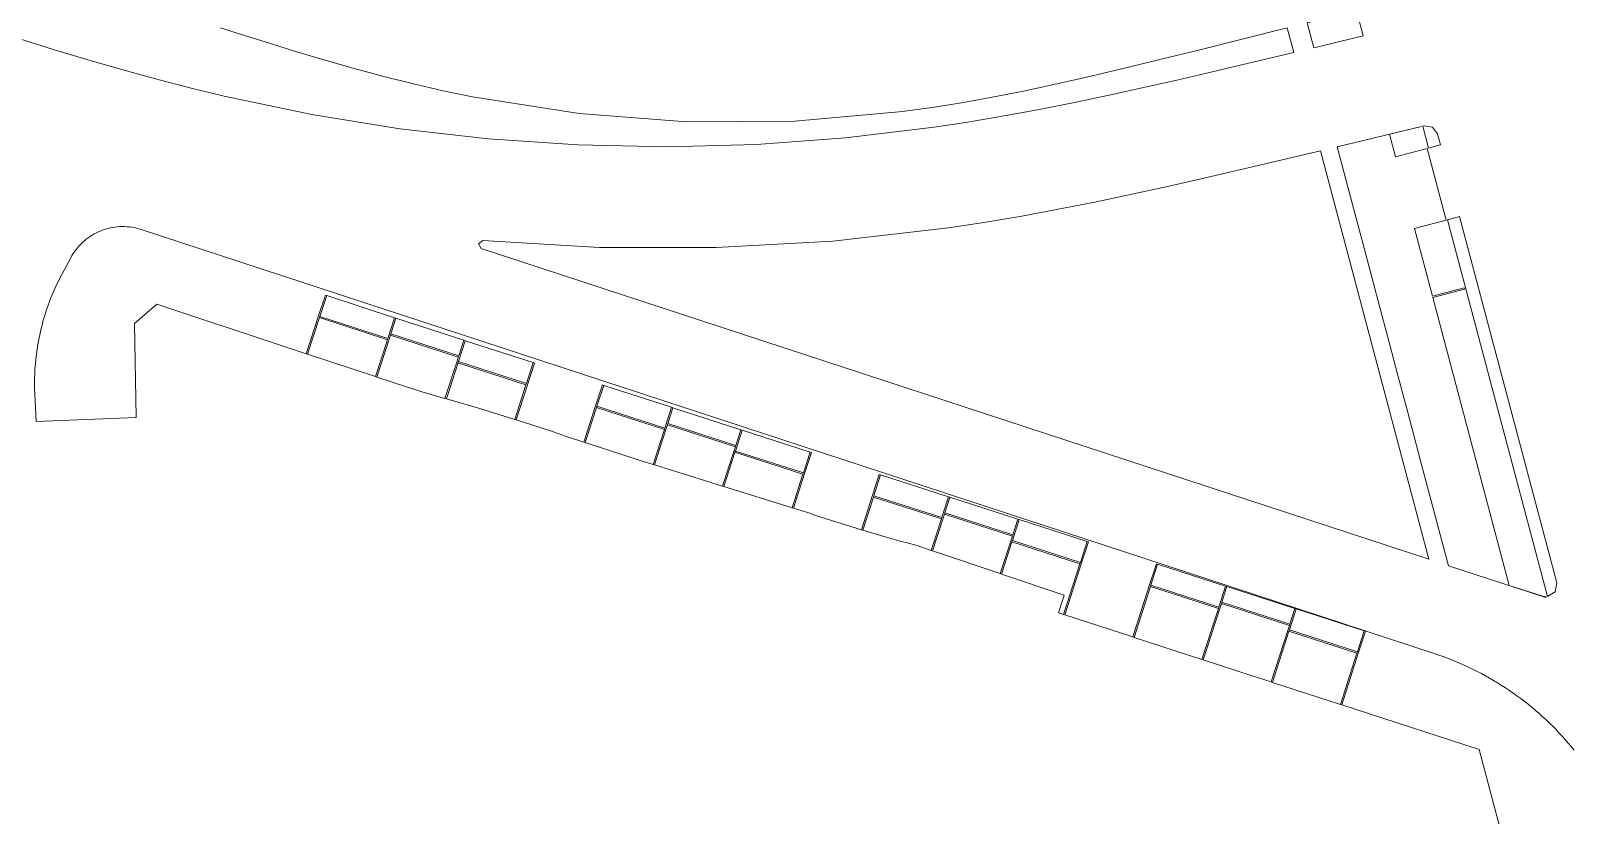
# Model space of a CAD drawing. Header units: metres. Extents: x 105146 to 106170, y 111783 to 118163.
# Drawn here: x 105249 to 105361.3, y 112748.6 to 112805.7 of the extents above; entities that cross this region are included whole.
import ezdxf

# ---------------------------------------------------------------- set-up
doc = ezdxf.new("R2010")
doc.units = ezdxf.units.M
doc.layers.add('20-EP-ZONA-DURA', color=253, linetype='CONTINUOUS', lineweight=13)
doc.layers.add('20-EP-ZONA-VERDE', color=84, linetype='CONTINUOUS', lineweight=13)

msp = doc.modelspace()

# ---------------------------------------------------------------- linework, layer by layer
at = {"layer": '20-EP-ZONA-DURA'}
for points in [[(105346.0061, 112805.3079), (105342.4062, 112804.4481), (105341.9234, 112806.2661), (105345.5129, 112807.1652), (105346.0061, 112805.3079)], [(105347.9069, 112798.1501), (105348.3435, 112796.5063), (105350.663, 112797.1223), (105352.049, 112791.9033), (105349.7295, 112791.2873), (105351.0385, 112786.3581), (105353.358, 112786.9741), (105353.3836, 112786.8775), (105351.0641, 112786.2615), (105356.6275, 112765.3119), (105359.0799, 112764.5205), (105359.3311, 112764.4817), (105359.3398, 112764.4488), (105359.3257, 112764.4484), (105359.2654, 112764.4513), (105359.2054, 112764.4588), (105359.1446, 112764.4712), (105359.0807, 112764.4894), (105352.2129, 112766.741), (105350.2801, 112774.0189), (105349.2521, 112777.8903), (105348.4809, 112780.7939), (105347.9669, 112782.7295), (105347.1957, 112785.6331), (105346.1677, 112789.5045), (105344.1115, 112797.2473), (105350.241, 112798.7115), (105347.9069, 112798.1501)], [(105274.9325, 112783.1775), (105274.0565, 112780.51), (105269.1181, 112782.1396), (105269.9919, 112784.7999), (105274.9325, 112783.1775)], [(105275.5577, 112784.7609), (105275.1866, 112783.6197), (105275.1557, 112783.5247), (105280.1009, 112781.9167), (105280.0081, 112781.6313), (105279.1246, 112778.9143), (105277.3591, 112779.4201), (105274.1639, 112780.4745), (105275.0585, 112783.2409), (105275.5577, 112784.7609)], [(105280.5979, 112783.1221), (105280.1074, 112781.6022), (105280.0767, 112781.5071), (105285.0255, 112779.9103), (105284.2103, 112777.3837), (105281.4881, 112778.2371), (105279.2339, 112778.883), (105280.1031, 112781.6005), (105280.5979, 112783.1221)], [(105295.1129, 112776.6547), (105294.2931, 112774.1136), (105293.3541, 112774.4061), (105289.6941, 112775.5977), (105289.3446, 112775.7119), (105290.1642, 112778.2516), (105295.1129, 112776.6547)], [(105300.1853, 112775.1221), (105299.3511, 112772.5375), (105294.3886, 112774.0838), (105295.2387, 112776.7187), (105295.3301, 112777.0045), (105300.2775, 112775.4077), (105300.1853, 112775.1221)], [(105305.1985, 112773.3995), (105304.4117, 112770.9607), (105299.4466, 112772.5078), (105300.2498, 112774.9963), (105305.1985, 112773.3995)], [(105315.2843, 112770.1445), (105314.5467, 112767.853), (105313.5091, 112768.2021), (105312.6971, 112768.4401), (105312.2591, 112768.5241), (105310.9491, 112768.9051), (105309.5587, 112769.335), (105310.3354, 112771.7411), (105315.2843, 112770.1445)], [(105320.3585, 112768.6113), (105319.5685, 112766.1633), (105314.6415, 112767.8211), (105315.4099, 112770.2085), (105315.502, 112770.4939), (105320.4507, 112768.8967), (105320.3585, 112768.6113)], [(105325.3715, 112766.8887), (105324.1787, 112763.1915), (105323.8061, 112763.3125), (105324.2143, 112764.6001), (105319.6633, 112766.1314), (105320.4228, 112768.4854), (105325.3715, 112766.8887)], [(105335.4592, 112763.6331), (105334.2601, 112759.9169), (105329.3142, 112761.5234), (105330.5104, 112765.2297), (105335.4592, 112763.6331)], [(105340.5335, 112762.0999), (105339.3005, 112758.2797), (105337.9219, 112758.7275), (105334.3552, 112759.886), (105335.5849, 112763.6971), (105335.677, 112763.9825), (105340.6257, 112762.3853), (105340.5335, 112762.0999)], [(105345.5468, 112760.3773), (105344.3422, 112756.6421), (105339.3958, 112758.2487), (105340.598, 112761.9739), (105345.5468, 112760.3773)]]:
    msp.add_lwpolyline(points, close=True, dxfattribs=at)
msp.add_lwpolyline([(105361.2902, 112727.5299), (105354.4515, 112753.3585), (105344.4373, 112756.6112), (105345.6725, 112760.4413), (105346.1639, 112761.9639), (105346.0684, 112761.9948), (105341.1201, 112763.5918), (105341.0251, 112763.6225), (105336.0763, 112765.2197), (105335.9849, 112765.2507), (105331.0325, 112766.8475), (105330.9373, 112766.8783), (105330.4459, 112765.3557), (105329.2191, 112761.5543), (105324.2737, 112763.1606), (105325.4973, 112766.9529), (105325.9887, 112768.4755), (105325.8935, 112768.5063), (105320.9451, 112770.1033), (105320.8501, 112770.1339), (105315.9013, 112771.7311), (105315.8061, 112771.7619), (105310.8575, 112773.3589), (105310.7623, 112773.3897), (105310.2709, 112771.8671), (105309.4632, 112769.3646), (105306.0401, 112770.4231), (105305.7745, 112770.5361), (105304.5072, 112770.9309), (105305.3243, 112773.4637), (105305.8157, 112774.9863), (105305.7205, 112775.0171), (105300.7719, 112776.6141), (105300.6769, 112776.6449), (105295.7291, 112778.2417), (105295.6349, 112778.2721), (105290.6863, 112779.8693), (105290.5911, 112779.8999), (105290.0997, 112778.3773), (105289.2495, 112775.743), (105287.9911, 112776.1541), (105287.0291, 112776.4771), (105286.6591, 112776.6161), (105284.3057, 112777.3538), (105285.1513, 112779.9745), (105285.6425, 112781.4971), (105285.5473, 112781.5279), (105280.5989, 112783.1249), (105280.5979, 112783.1221), (105280.5979, 112783.1221), (105280.5029, 112783.1531), (105275.5577, 112784.7609), (105275.4627, 112784.7921), (105270.5225, 112786.4149), (105270.4275, 112786.4463), (105269.9283, 112784.9261), (105269.0231, 112782.171), (105267.7009, 112782.6073), (105258.1345, 112785.7867), (105256.5071, 112784.3645), (105256.6323, 112777.5367), (105249.3438, 112777.2414), (105249.2536, 112779.266), (105249.2414, 112779.6265), (105249.2368, 112779.9866), (105249.2401, 112780.3467), (105249.2511, 112780.7068), (105249.2698, 112781.0663), (105249.2958, 112781.4215), (105249.2962, 112781.4258), (105249.3298, 112781.7797), (105249.3302, 112781.7839), (105249.3714, 112782.137), (105249.3719, 112782.1412), (105249.4207, 112782.4943), (105249.4775, 112782.8486), (105249.4782, 112782.8528), (105249.5422, 112783.2041), (105249.6143, 112783.5568), (105249.694, 112783.9079), (105249.7814, 112784.2582), (105249.8761, 112784.6056), (105249.9781, 112784.9507), (105250.0863, 112785.2898), (105250.0876, 112785.2938), (105250.2029, 112785.6301), (105250.2043, 112785.6341), (105250.3272, 112785.9692), (105250.4583, 112786.3043), (105250.5965, 112786.6364), (105250.7426, 112786.9671), (105250.8936, 112787.2901), (105250.8954, 112787.2939), (105251.0528, 112787.6126), (105251.0548, 112787.6164), (105251.2203, 112787.9344), (105251.8749, 112789.1591), (105251.962, 112789.3143), (105252.0539, 112789.4633), (105252.153, 112789.6104), (105252.258, 112789.753), (105252.3688, 112789.8913), (105252.4862, 112790.0259), (105252.6068, 112790.1532), (105252.7325, 112790.2755), (105252.863, 112790.3925), (105252.9997, 112790.5053), (105253.1421, 112790.6132), (105253.2848, 112790.7125), (105253.4342, 112790.8076), (105253.5875, 112790.8965), (105253.7433, 112790.9785), (105253.9033, 112791.0545), (105254.0653, 112791.1235), (105254.2322, 112791.1865), (105254.3994, 112791.2419), (105254.5688, 112791.2904), (105254.7422, 112791.3324), (105254.9149, 112791.3668), (105255.0884, 112791.394), (105255.2656, 112791.4143), (105255.4409, 112791.4272), (105255.6165, 112791.4329), (105255.7923, 112791.4313), (105255.9703, 112791.4225), (105256.1452, 112791.4066), (105256.3197, 112791.3835), (105256.495, 112791.3529), (105256.667, 112791.3154), (105256.8397, 112791.2704), (105257.0092, 112791.2186), (105331.586, 112766.7685), (105351.1827, 112760.3437), (105351.505, 112760.2352), (105351.8249, 112760.122), (105352.143, 112760.0039), (105352.4592, 112759.8808), (105352.7731, 112759.753), (105353.0848, 112759.6204), (105353.3958, 112759.4824), (105353.7026, 112759.3404), (105354.0108, 112759.192), (105354.3126, 112759.0407), (105354.6139, 112758.8839), (105354.913, 112758.7222), (105355.2084, 112758.5566), (105355.5017, 112758.3861), (105355.7927, 112758.2108), (105356.0803, 112758.0314), (105356.3651, 112757.8476), (105356.6476, 112757.659), (105356.9269, 112757.4662), (105357.203, 112757.2691), (105357.4772, 112757.0669), (105357.7461, 112756.8622), (105358.0121, 112756.653), (105358.2763, 112756.4385), (105358.5364, 112756.2206), (105358.7927, 112755.9989), (105359.0467, 112755.7722), (105359.2956, 112755.5432), (105359.5418, 112755.3092), (105359.7846, 112755.0714), (105360.0227, 112754.8308), (105360.2578, 112754.5857), (105360.489, 112754.3369), (105360.716, 112754.0852), (105360.9393, 112753.8295), (105361.1585, 112753.5705), (105361.3737, 112753.3081)], dxfattribs=at)
at = {"layer": '20-EP-ZONA-VERDE'}
msp.add_lwpolyline([(105262.7883, 112805.9005), (105264.1431, 112805.4669), (105266.4115, 112804.7527), (105268.2493, 112804.1881), (105270.4717, 112803.5279), (105272.4431, 112802.9673), (105274.6755, 112802.3661), (105276.7345, 112801.8475), (105278.9977, 112801.3223), (105281.1301, 112800.8743), (105288.9013, 112799.6545), (105296.7456, 112799.0671), (105304.6117, 112799.116), (105312.4481, 112799.8007), (105314.6063, 112800.1015), (105316.9001, 112800.4707), (105318.9897, 112800.8469), (105321.2579, 112801.2939), (105323.2631, 112801.7181), (105325.5257, 112802.2245), (105327.3979, 112802.6619), (105329.7097, 112803.2193), (105331.0909, 112803.5589), (105333.8193, 112804.2369), (105340.4673, 112805.9019), (105340.9457, 112804.0999), (105340.5383, 112804.0027), (105337.0449, 112803.1705), (105335.3103, 112802.7607), (105332.4225, 112802.0897), (105330.1249, 112801.5691), (105327.3717, 112800.9665), (105324.9741, 112800.4649), (105322.2859, 112799.9331), (105319.8525, 112799.4843), (105317.2047, 112799.0361), (105314.7565, 112798.6631), (105308.2973, 112797.8886), (105301.809, 112797.4154), (105295.3057, 112797.2446), (105288.8015, 112797.3765), (105282.3104, 112797.8108), (105275.8467, 112798.5467), (105269.4241, 112799.5825), (105263.0567, 112800.9159), (105260.6501, 112801.5005), (105258.0515, 112802.1773), (105255.6663, 112802.8361), (105253.0345, 112803.5997), (105250.6897, 112804.3081), (105247.9993, 112805.1477)], dxfattribs=at)
for points in [[(105351.4143, 112798.1897), (105351.6295, 112797.3791), (105350.7597, 112797.1479), (105350.3385, 112798.7345), (105350.4553, 112798.7625), (105351.0514, 112798.6711), (105351.4143, 112798.1897)], [(105350.7797, 112767.2109), (105281.7749, 112789.8343), (105281.5744, 112790.1798), (105281.8949, 112790.4183), (105290.3792, 112789.9127), (105298.8786, 112789.8977), (105307.3646, 112790.3733), (105315.8091, 112791.3379), (105318.3829, 112791.7299), (105321.1467, 112792.1979), (105323.6781, 112792.6649), (105326.4553, 112793.2141), (105328.9237, 112793.7307), (105331.7389, 112794.3467), (105334.0807, 112794.8773), (105337.0037, 112795.5567), (105338.7561, 112795.9705), (105342.2583, 112796.8047), (105342.8813, 112796.9537), (105350.7797, 112767.2109)], [(105360.0989, 112765.4871), (105359.991, 112764.8375), (105359.4327, 112764.4889), (105352.1457, 112791.9289), (105353.0155, 112792.1599), (105360.0989, 112765.4871)], [(105270.5225, 112786.4149), (105270.0231, 112784.8948), (105269.9919, 112784.7999), (105269.1181, 112782.1397), (105269.0231, 112782.1709), (105269.9283, 112784.9261), (105270.4275, 112786.4463), (105270.5225, 112786.4149)], [(105275.4627, 112784.7921), (105274.9636, 112783.2724), (105270.0231, 112784.8948), (105270.5225, 112786.4149), (105275.4627, 112784.7921)], [(105274.9636, 112783.2724), (105274.9325, 112783.1775), (105269.9919, 112784.7999), (105270.0231, 112784.8948), (105274.9636, 112783.2724)], [(105275.5577, 112784.7609), (105275.0585, 112783.2409), (105274.1639, 112780.4745), (105274.0565, 112780.5099), (105274.9325, 112783.1775), (105274.9636, 112783.2724), (105275.4627, 112784.7921), (105275.5577, 112784.7609)], [(105280.5029, 112783.1531), (105280.1318, 112782.0119), (105275.1866, 112783.6197), (105275.5577, 112784.7609), (105280.5029, 112783.1531)], [(105280.1318, 112782.0119), (105280.1009, 112781.9167), (105275.1557, 112783.5247), (105275.1866, 112783.6197), (105280.1318, 112782.0119)], [(105280.5979, 112783.1221), (105280.1031, 112781.6005), (105279.2339, 112778.8829), (105279.1247, 112778.9147), (105280.0081, 112781.6313), (105280.1009, 112781.9167), (105280.1318, 112782.0119), (105280.5029, 112783.1531), (105280.5979, 112783.1221)], [(105285.5473, 112781.5279), (105285.0562, 112780.0055), (105280.1074, 112781.6022), (105280.5979, 112783.1221), (105280.5989, 112783.1249), (105285.5473, 112781.5279)], [(105285.0562, 112780.0055), (105285.0255, 112779.9103), (105280.0767, 112781.5071), (105280.1074, 112781.6022), (105285.0562, 112780.0055)], [(105285.6425, 112781.4971), (105285.1513, 112779.9745), (105284.3055, 112777.3531), (105284.2103, 112777.3837), (105285.0255, 112779.9103), (105285.0562, 112780.0055), (105285.5473, 112781.5279), (105285.6425, 112781.4971)], [(105290.6863, 112779.8693), (105290.1948, 112778.3465), (105290.1642, 112778.2516), (105289.3447, 112775.7123), (105289.2495, 112775.7429), (105290.0997, 112778.3773), (105290.5911, 112779.8999), (105290.6863, 112779.8693)], [(105295.6349, 112778.2721), (105295.1436, 112776.7498), (105290.1948, 112778.3465), (105290.6863, 112779.8693), (105295.6349, 112778.2721)], [(105295.1436, 112776.7498), (105295.1129, 112776.6547), (105290.1642, 112778.2516), (105290.1948, 112778.3465), (105295.1436, 112776.7498)], [(105295.7291, 112778.2417), (105295.3605, 112777.0997), (105295.3289, 112777.0049), (105295.3309, 112777.0043), (105295.2387, 112776.7187), (105294.3883, 112774.0827), (105294.2931, 112774.1135), (105295.1129, 112776.6547), (105295.1436, 112776.7498), (105295.6349, 112778.2721), (105295.7291, 112778.2417)], [(105300.6769, 112776.6449), (105300.3083, 112775.5029), (105295.3605, 112777.0997), (105295.7291, 112778.2417), (105300.6769, 112776.6449)], [(105295.3309, 112777.0043), (105295.3289, 112777.0049), (105295.3605, 112777.0997), (105295.3309, 112777.0043)], [(105300.3083, 112775.5029), (105300.2775, 112775.4077), (105295.3309, 112777.0043), (105295.3605, 112777.0997), (105300.3083, 112775.5029)], [(105300.7719, 112776.6141), (105300.2805, 112775.0914), (105300.2498, 112774.9963), (105299.4463, 112772.5067), (105299.3511, 112772.5375), (105300.1853, 112775.1221), (105300.2775, 112775.4077), (105300.3083, 112775.5029), (105300.6769, 112776.6449), (105300.7719, 112776.6141)], [(105305.7205, 112775.0171), (105305.2292, 112773.4946), (105300.2805, 112775.0914), (105300.7719, 112776.6141), (105305.7205, 112775.0171)], [(105305.2292, 112773.4946), (105305.1985, 112773.3995), (105300.2498, 112774.9963), (105300.2805, 112775.0914), (105305.2292, 112773.4946)], [(105305.8157, 112774.9863), (105305.3243, 112773.4637), (105304.5069, 112770.9299), (105304.4117, 112770.9607), (105305.1985, 112773.3995), (105305.2292, 112773.4946), (105305.7205, 112775.0171), (105305.8157, 112774.9863)], [(105310.8575, 112773.3589), (105310.3661, 112771.8362), (105310.3354, 112771.7411), (105309.5583, 112769.3337), (105309.4631, 112769.3643), (105310.2709, 112771.8671), (105310.7623, 112773.3897), (105310.8575, 112773.3589)], [(105315.8061, 112771.7619), (105315.3148, 112770.2395), (105310.3661, 112771.8362), (105310.8575, 112773.3589), (105315.8061, 112771.7619)], [(105315.3148, 112770.2395), (105315.2843, 112770.1445), (105310.3354, 112771.7411), (105310.3661, 112771.8362), (105315.3148, 112770.2395)], [(105315.9013, 112771.7311), (105315.5328, 112770.589), (105315.502, 112770.4939), (105315.4099, 112770.2085), (105314.6415, 112767.8211), (105314.5467, 112767.8529), (105315.2843, 112770.1445), (105315.3148, 112770.2395), (105315.8061, 112771.7619), (105315.9013, 112771.7311)], [(105320.8501, 112770.1339), (105320.4815, 112768.9919), (105315.5328, 112770.589), (105315.9013, 112771.7311), (105320.8501, 112770.1339)], [(105320.4815, 112768.9919), (105320.4507, 112768.8967), (105315.502, 112770.4939), (105315.5328, 112770.589), (105320.4815, 112768.9919)], [(105320.9451, 112770.1033), (105320.4535, 112768.5806), (105320.4228, 112768.4854), (105319.6637, 112766.1325), (105319.5685, 112766.1633), (105320.3585, 112768.6113), (105320.4507, 112768.8967), (105320.4815, 112768.9919), (105320.8501, 112770.1339), (105320.9451, 112770.1033)], [(105325.8935, 112768.5063), (105325.4022, 112766.9838), (105320.4535, 112768.5806), (105320.9451, 112770.1033), (105325.8935, 112768.5063)], [(105325.4022, 112766.9838), (105325.3715, 112766.8887), (105320.4228, 112768.4854), (105320.4535, 112768.5806), (105325.4022, 112766.9838)], [(105325.9887, 112768.4755), (105325.4973, 112766.9529), (105324.2737, 112763.1607), (105324.1787, 112763.1915), (105325.3715, 112766.8887), (105325.4022, 112766.9838), (105325.8935, 112768.5063), (105325.9887, 112768.4755)], [(105331.0325, 112766.8475), (105330.541, 112765.3248), (105330.5104, 112765.2297), (105329.3143, 112761.5235), (105329.2191, 112761.5543), (105330.4459, 112765.3557), (105330.9373, 112766.8783), (105331.0325, 112766.8475)], [(105335.9811, 112765.2505), (105335.4898, 112763.728), (105330.541, 112765.3248), (105331.0325, 112766.8475), (105335.9811, 112765.2505)], [(105335.4898, 112763.728), (105335.4592, 112763.6331), (105330.5104, 112765.2297), (105330.541, 112765.3248), (105335.4898, 112763.728)], [(105336.0763, 112765.2197), (105335.7077, 112764.0776), (105335.677, 112763.9825), (105335.5849, 112763.6971), (105334.3553, 112759.8861), (105334.2601, 112759.9169), (105335.4592, 112763.6331), (105335.4898, 112763.728), (105335.9811, 112765.2505), (105336.0763, 112765.2197)], [(105341.0251, 112763.6225), (105340.6565, 112762.4805), (105335.7077, 112764.0776), (105336.0763, 112765.2197), (105341.0251, 112763.6225)], [(105340.6565, 112762.4805), (105340.6257, 112762.3853), (105335.677, 112763.9825), (105335.7077, 112764.0776), (105340.6565, 112762.4805)], [(105341.1201, 112763.5918), (105340.6287, 112762.069), (105340.598, 112761.9739), (105339.3959, 112758.2491), (105339.3005, 112758.2797), (105340.5335, 112762.0999), (105340.6257, 112762.3853), (105340.6565, 112762.4805), (105341.0251, 112763.6225), (105341.1201, 112763.5918)], [(105346.0687, 112761.9947), (105345.5774, 112760.4723), (105340.6287, 112762.069), (105341.1201, 112763.5918), (105346.0687, 112761.9947)], [(105345.5774, 112760.4723), (105345.5468, 112760.3773), (105340.598, 112761.9739), (105340.6287, 112762.069), (105345.5774, 112760.4723)], [(105346.1639, 112761.9639), (105345.6725, 112760.4413), (105344.4373, 112756.6113), (105344.3421, 112756.6419), (105345.5468, 112760.3773), (105345.5774, 112760.4723), (105346.0687, 112761.9947), (105346.1639, 112761.9639)]]:
    msp.add_lwpolyline(points, close=True, dxfattribs=at)

doc.saveas('drawing.dxf')
